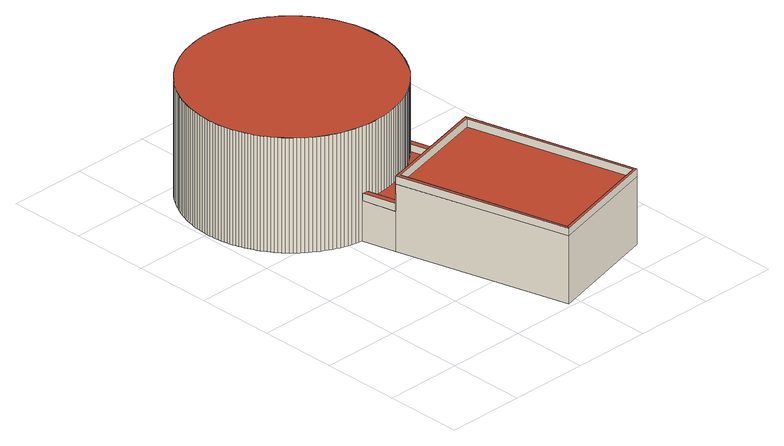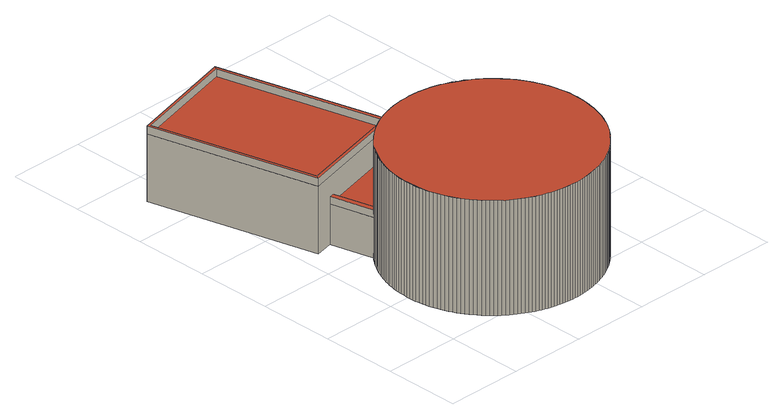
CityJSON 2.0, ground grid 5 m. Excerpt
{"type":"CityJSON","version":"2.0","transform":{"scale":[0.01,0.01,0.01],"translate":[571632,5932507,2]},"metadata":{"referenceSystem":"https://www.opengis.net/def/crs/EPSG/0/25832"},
"CityObjects":{
"building1":{"type":"Building","attributes":{"Grundfläche 2D":"238.468626","Grundhöhe NN":"2.942"},"children":["building1-1","building1-2","building1-3","building1-4"],"geometry":[{"type":"Solid","lod":"3","boundaries":[[[[0,1,2,3,4,5,6,7,8,9,10,11,12,13,14,15,16,17,18,19,20,21,22,23,24,25,26,27,28,29,30,31,32,33,34,35]],[[36,37,38,39,40]],[[41,42,43]],[[42,44,43]],[[45,42,41]],[[41,46,47,48,45]],[[49,50,44]],[[50,51,44]],[[52,51,50]],[[53,54,51]],[[55,56,54]],[[57,56,55]],[[58,59,56]],[[60,59,58]],[[61,62,59]],[[63,64,61]],[[64,62,61]],[[65,64,63]],[[66,62,64]],[[67,68,62]],[[69,70,68]],[[71,70,69]],[[72,70,71]],[[70,73,74,75]],[[76,74,73]],[[77,78,75]],[[78,79,75]],[[80,81,79]],[[81,82,83,84]],[[85,83,82]],[[86,87,84]],[[88,89,87]],[[89,90,91,92]],[[93,91,90]],[[94,95,92]],[[96,95,94]],[[97,98,99]],[[100,101,98]],[[101,102,98]],[[103,102,101]],[[104,105,102]],[[104,106,107,105]],[[108,109,105]],[[110,111,112]],[[110,113,114,111]],[[115,116,111]],[[116,117,111]],[[118,119,120,121]],[[121,122,118]],[[123,122,121]],[[124,125,126]],[[127,128,125]],[[129,128,127]],[[130,131,128]],[[131,132,128]],[[133,131,130]],[[134,135,132]],[[136,135,134]],[[137,135,136]],[[138,139,135]],[[139,140,135]],[[141,140,139]],[[142,143,140]],[[144,145,143]],[[145,146,147,148]],[[149,147,146]],[[150,151,148]],[[151,152,148]],[[152,153,154,155]],[[156,154,153]],[[157,158,155]],[[158,159,155]],[[160,161,159]],[[162,163,161]],[[161,163,164,165]],[[165,166,161]],[[167,164,163]],[[168,165,164]],[[169,170,166]],[[171,172,170]],[[173,174,175,172]],[[176,174,173]],[[177,178,174]],[[178,175,174]],[[179,175,178]],[[180,181,182]],[[181,183,182]],[[184,183,181]],[[185,186,183]],[[187,186,185]],[[188,189,186]],[[189,190,186]],[[191,190,189]],[[192,193,190]],[[194,195,196]],[[195,197,196]],[[197,198,196]],[[199,200,201,202,203,204,205,206,207,43,44,51,54,56,59,62,68,70,75,79,81,84,87,89,92,95,208,99,98,102,105,109,209,210,112,111,117,211,212,213,214,215,216,217,218,219,220,118,122,221,222,126,125,128,132,135,140,143,145,148,152,155,159,161,166,170,172,175,182,183,186,190,193,223,196,198,224,225,226,227,228,229]],[[230,231,228]],[[231,229,228]],[[232,231,230]],[[233,229,231]],[[31,30,234,235]],[[27,26,236,237]],[[43,207,238,239]],[[41,43,239,240]],[[46,41,240,241]],[[47,46,241,242]],[[48,47,242,243]],[[45,48,243,244]],[[42,45,244,245]],[[44,42,245,246]],[[49,44,246,247]],[[50,49,247,248]],[[225,10,9,226]],[[226,9,8,227]],[[227,8,7,228]],[[228,7,6,230]],[[230,6,5,232]],[[232,5,4,231]],[[231,4,3,233]],[[233,3,2,229]],[[229,2,1,199]],[[199,1,0,200]],[[200,0,35,201]],[[201,35,34,202]],[[203,202,34,33,249]],[[207,206,250,238]],[[32,251,204,203,249,33]],[[31,252,205,204,251,32]],[[205,252,31,235,250,206]],[[52,50,248,253]],[[51,52,253,254]],[[53,51,254,255]],[[54,53,255,256]],[[55,54,256,257]],[[57,55,257,258]],[[56,57,258,259]],[[58,56,259,260]],[[60,58,260,261]],[[59,60,261,262]],[[61,59,262,263]],[[63,61,263,264]],[[65,63,264,265]],[[64,65,265,266]],[[66,64,266,267]],[[62,66,267,268]],[[67,62,268,269]],[[68,67,269,270]],[[69,68,270,271]],[[71,69,271,272]],[[72,71,272,273]],[[70,72,273,274]],[[73,70,274,275]],[[76,73,275,276]],[[74,76,276,277]],[[75,74,277,278]],[[77,75,278,279]],[[78,77,279,280]],[[79,78,280,281]],[[80,79,281,282]],[[81,80,282,283]],[[82,81,283,284]],[[85,82,284,285]],[[83,85,285,286]],[[84,83,286,287]],[[86,84,287,288]],[[87,86,288,289]],[[88,87,289,290]],[[89,88,290,291]],[[90,89,291,292]],[[93,90,292,293]],[[91,93,293,294]],[[92,91,294,295]],[[94,92,295,296]],[[96,94,296,297]],[[95,96,297,298]],[[208,95,298,299]],[[99,208,299,300]],[[97,99,300,301]],[[98,97,301,302]],[[100,98,302,303]],[[101,100,303,304]],[[103,101,304,305]],[[102,103,305,306]],[[104,102,306,307]],[[106,104,307,308]],[[107,106,308,309]],[[105,107,309,310]],[[108,105,310,311]],[[109,108,311,312]],[[209,109,312,313]],[[210,209,313,314]],[[112,210,314,315]],[[110,112,315,316]],[[113,110,316,317]],[[114,113,317,318]],[[111,114,318,319]],[[115,111,319,320]],[[116,115,320,321]],[[117,116,321,322]],[[211,117,322,323]],[[212,211,323,324]],[[213,212,324,325]],[[214,213,325,326]],[[215,214,326,327]],[[216,215,327,328]],[[217,216,328,329]],[[218,217,329,330]],[[219,218,330,331]],[[220,219,331,332]],[[118,220,332,333]],[[119,118,333,334]],[[120,119,334,335]],[[121,120,335,336]],[[123,121,336,337]],[[122,123,337,338]],[[221,122,338,339]],[[222,221,339,340]],[[126,222,340,341]],[[124,126,341,342]],[[125,124,342,343]],[[127,125,343,344]],[[129,127,344,345]],[[128,129,345,346]],[[130,128,346,347]],[[133,130,347,348]],[[131,133,348,349]],[[132,131,349,350]],[[134,132,350,351]],[[136,134,351,352]],[[137,136,352,353]],[[135,137,353,354]],[[138,135,354,355]],[[139,138,355,356]],[[141,139,356,357]],[[140,141,357,358]],[[142,140,358,359]],[[143,142,359,360]],[[144,143,360,361]],[[145,144,361,362]],[[146,145,362,363]],[[149,146,363,364]],[[147,149,364,365]],[[148,147,365,366]],[[150,148,366,367]],[[151,150,367,368]],[[152,151,368,369]],[[153,152,369,370]],[[156,153,370,371]],[[154,156,371,372]],[[155,154,372,373]],[[157,155,373,374]],[[158,157,374,375]],[[159,158,375,376]],[[160,159,376,377]],[[161,160,377,378]],[[162,161,378,379]],[[163,162,379,380]],[[167,163,380,381]],[[164,167,381,382]],[[168,164,382,383]],[[165,168,383,384]],[[166,165,384,385]],[[169,166,385,386]],[[170,169,386,387]],[[171,170,387,388]],[[172,171,388,389]],[[173,172,389,390]],[[176,173,390,391]],[[174,176,391,392]],[[177,174,392,393]],[[178,177,393,394]],[[179,178,394,395]],[[175,179,395,396]],[[182,175,396,397]],[[180,182,397,398]],[[181,180,398,399]],[[184,181,399,400]],[[183,184,400,401]],[[185,183,401,236,26,402]],[[25,403,187,185,402,26]],[[24,23,188,186,187,403,25]],[[188,23,22,189]],[[189,22,21,191]],[[191,21,20,190]],[[190,20,19,192]],[[192,19,18,193]],[[193,18,17,223]],[[223,17,16,196]],[[196,16,15,194]],[[194,15,14,195]],[[195,14,13,197]],[[197,13,12,198]],[[198,12,11,224]],[[224,11,10,225]],[[30,29,28,27,404,38,37,36,405,234]],[[38,404,27,237,406,39]],[[40,39,406,407]],[[36,40,407,405]],[[401,400,399,398,397,396,395,394,393,392,391,390,389,388,387,386,385,384,383,382,381,380,379,378,377,376,375,374,373,372,371,370,369,368,367,366,365,364,363,362,361,360,359,358,357,356,355,354,353,352,351,350,349,348,347,346,345,344,343,342,341,340,339,338,337,336,335,334,333,332,331,330,329,328,327,326,325,324,323,322,321,320,319,318,317,316,315,314,313,312,311,310,309,308,307,306,305,304,303,302,301,300,299,298,297,296,295,294,293,292,291,290,289,288,287,286,285,284,283,282,281,280,279,278,277,276,275,274,273,272,271,270,269,268,267,266,265,264,263,262,261,260,259,258,257,256,255,254,253,248,247,246,245,244,243,242,241,240,239,238,250,235,234,405,407,406,237,236]]]],"semantics":{"surfaces":[{"type":"RoofSurface"},{"type":"WallSurface"},{"type":"GroundSurface"}],"values":[[0,0,0,0,0,0,0,0,0,0,0,0,0,0,0,0,0,0,0,0,0,0,0,0,0,0,0,0,0,0,0,0,0,0,0,0,0,0,0,0,0,0,0,0,0,0,0,0,0,0,0,0,0,0,0,0,0,0,0,0,0,0,0,0,0,0,0,0,0,0,0,0,0,0,0,0,0,0,0,0,0,0,0,0,0,0,0,0,0,0,0,0,0,0,0,0,0,0,0,0,0,0,1,1,1,1,1,1,1,1,1,1,1,1,1,1,1,1,1,1,1,1,1,1,1,1,1,1,1,1,1,1,1,1,1,1,1,1,1,1,1,1,1,1,1,1,1,1,1,1,1,1,1,1,1,1,1,1,1,1,1,1,1,1,1,1,1,1,1,1,1,1,1,1,1,1,1,1,1,1,1,1,1,1,1,1,1,1,1,1,1,1,1,1,1,1,1,1,1,1,1,1,1,1,1,1,1,1,1,1,1,1,1,1,1,1,1,1,1,1,1,1,1,1,1,1,1,1,1,1,1,1,1,1,1,1,1,1,1,1,1,1,1,1,1,1,1,1,1,1,1,1,1,1,1,1,1,1,1,1,1,1,1,1,1,1,1,1,1,1,1,1,1,1,1,1,1,1,1,1,1,1,1,1,1,1,1,1,1,1,1,1,1,1,1,1,1,1,1,1,2]]}}]},
"building1-1":{"type":"BuildingInstallation","parents":["building1"],"geometry":[{"type":"MultiSurface","lod":"3","boundaries":[[[402,404,408,409,403]],[[28,24,409,408]],[[24,25,403,409]],[[402,403,25,26]],[[26,27,404,402]],[[404,27,28,408]]],"semantics":{"surfaces":[{"type":"RoofSurface"},{"type":"WallSurface"}],"values":[0,1,1,1,1,1]}}]},
"building1-2":{"type":"BuildingInstallation","parents":["building1"],"geometry":[{"type":"MultiSurface","lod":"3","boundaries":[[[410,411,252,251,249]],[[30,31,252,411]],[[252,31,32,251]],[[251,32,33,249]],[[29,410,249,33]],[[29,30,411,410]]],"semantics":{"surfaces":[{"type":"RoofSurface"},{"type":"WallSurface"}],"values":[0,1,1,1,1,1]}}]},
"building1-3":{"type":"BuildingInstallation","parents":["building1"],"geometry":[{"type":"MultiSurface","lod":"3","boundaries":[[[412,413,414,415,416,417,418]],[[36,37,38,415,414,413]],[[38,39,416,415]],[[418,417,419,420]],[[420,421,412,418]]],"semantics":{"surfaces":[{"type":"RoofSurface"},{"type":"WallSurface"}],"values":[0,1,1,1,1]}}]},
"building1-4":{"type":"BuildingInstallation","parents":["building1"],"geometry":[{"type":"MultiSurface","lod":"3","boundaries":[[[416,422,413,412,423,417]],[[423,412,421,424]],[[424,419,417,423]],[[39,40,422,416]],[[40,36,413,422]]],"semantics":{"surfaces":[{"type":"RoofSurface"},{"type":"WallSurface"}],"values":[0,1,1,1,1]}}]}
},
"vertices":[
[1124,1483,360],[1108,1470,360],[1092,1458,360],[1075,1446,360],[1058,1434,360],[1040,1423,360],[1021,1412,360],[1002,1402,360],[983,1392,360],[963,1383,360],[942,1374,360],[921,1366,360],[899,1359,360],[878,1352,360],[855,1346,360],[832,1341,360],[809,1336,360],[786,1333,360],[763,1330,360],[739,1328,360],[715,1327,360],[691,1326,360],[667,1327,360],[643,1328,360],[631,1329,360],[619,1330,360],[595,1334,360],[647,1119,360],[682,1128,360],[1234,1265,360],[1265,1273,360],[1193,1550,360],[1181,1537,360],[1168,1523,360],[1154,1509,360],[1139,1496,360],[1385,1303,540],[682,1128,540],[647,1119,540],[936,24,540],[1666,214,540],[1239,1608,848],[1289,1691,848],[1228,1593,848],[1298,1709,848],[1280,1673,848],[1250,1623,848],[1260,1639,848],[1270,1656,848],[1307,1727,848],[1315,1746,848],[1329,1786,849],[1322,1766,849],[1335,1806,849],[1341,1827,849],[1346,1849,849],[1355,1892,849],[1351,1870,849],[1358,1915,849],[1361,1960,849],[1360,1937,849],[1362,1983,849],[1354,2101,849],[1362,2007,849],[1360,2054,849],[1361,2030,849],[1357,2077,849],[1350,2124,849],[1345,2147,849],[1339,2171,849],[1316,2239,849],[1332,2194,849],[1324,2217,849],[1307,2262,849],[1286,2305,850],[1274,2326,850],[1297,2283,850],[1262,2347,850],[1249,2367,850],[1235,2386,850],[1221,2405,850],[1206,2424,850],[1191,2441,850],[1159,2475,850],[1142,2490,850],[1175,2458,850],[1125,2505,850],[1108,2520,850],[1090,2533,850],[1072,2546,850],[1053,2558,850],[1016,2580,851],[998,2590,851],[1035,2569,851],[979,2599,851],[941,2616,851],[960,2608,851],[885,2635,851],[866,2640,851],[903,2629,851],[847,2645,851],[829,2649,851],[793,2655,851],[811,2653,851],[775,2658,851],[719,2662,851],[756,2660,851],[738,2661,851],[699,2663,851],[680,2663,851],[599,2656,851],[536,2644,851],[619,2659,851],[578,2653,851],[557,2649,851],[515,2638,851],[494,2632,851],[473,2625,851],[254,2497,851],[236,2481,851],[219,2465,851],[203,2447,851],[171,2411,851],[186,2429,851],[117,2331,851],[105,2310,851],[129,2352,851],[94,2289,851],[75,2246,851],[84,2267,851],[66,2224,851],[52,2179,851],[46,2157,851],[59,2202,851],[41,2135,851],[30,2068,851],[36,2112,851],[33,2090,851],[28,2046,851],[27,2024,851],[26,1981,851],[26,2002,851],[27,1960,851],[28,1939,851],[30,1918,850],[33,1898,850],[36,1878,850],[44,1839,850],[49,1821,850],[40,1858,850],[54,1802,850],[60,1784,850],[66,1767,850],[72,1750,850],[87,1716,850],[95,1699,850],[79,1733,850],[103,1682,850],[113,1665,850],[123,1648,850],[133,1631,850],[144,1614,850],[156,1598,850],[169,1581,850],[196,1549,849],[226,1518,849],[242,1503,849],[182,1565,850],[211,1533,849],[258,1488,849],[275,1474,849],[293,1460,849],[312,1446,849],[331,1434,849],[370,1410,849],[456,1370,849],[350,1421,849],[391,1399,849],[412,1388,849],[434,1379,849],[501,1355,849],[524,1348,849],[479,1362,849],[571,1338,849],[548,1342,849],[595,1334,849],[631,1329,849],[619,1330,849],[643,1328,849],[667,1327,848],[715,1327,848],[691,1326,848],[739,1328,848],[763,1330,848],[832,1341,848],[855,1346,848],[809,1336,848],[878,1352,848],[899,1359,848],[1108,1470,848],[1124,1483,848],[1139,1496,848],[1154,1509,848],[1168,1523,848],[1181,1537,848],[1193,1550,848],[1206,1564,848],[1217,1578,848],[922,2623,851],[660,2662,851],[640,2661,851],[452,2618,851],[431,2609,851],[411,2600,851],[390,2590,851],[370,2579,851],[350,2567,851],[330,2555,851],[310,2542,851],[291,2528,851],[272,2513,851],[156,2392,851],[143,2372,851],[786,1333,848],[921,1366,848],[942,1374,848],[963,1383,848],[983,1392,848],[1002,1402,848],[1092,1458,848],[1021,1412,848],[1058,1434,848],[1040,1423,848],[1075,1446,848],[1265,1273,94],[1193,1550,94],[595,1334,94],[647,1119,94],[1217,1578,94],[1228,1593,94],[1239,1608,94],[1250,1623,94],[1260,1639,94],[1270,1656,94],[1280,1673,94],[1289,1691,94],[1298,1709,94],[1307,1727,94],[1315,1746,94],[1168,1523,410],[1206,1564,94],[1181,1537,410],[1193,1550,410],[1322,1766,94],[1329,1786,94],[1335,1806,94],[1341,1827,94],[1346,1849,94],[1351,1870,94],[1355,1892,94],[1358,1915,94],[1360,1937,94],[1361,1960,94],[1362,1983,94],[1362,2007,94],[1361,2030,94],[1360,2054,94],[1357,2077,94],[1354,2101,94],[1350,2124,94],[1345,2147,94],[1339,2171,94],[1332,2194,94],[1324,2217,94],[1316,2239,94],[1307,2262,94],[1297,2283,94],[1286,2305,94],[1274,2326,94],[1262,2347,94],[1249,2367,94],[1235,2386,94],[1221,2405,94],[1206,2424,94],[1191,2441,94],[1175,2458,94],[1159,2475,94],[1142,2490,94],[1125,2505,94],[1108,2520,94],[1090,2533,94],[1072,2546,94],[1053,2558,94],[1035,2569,94],[1016,2580,94],[998,2590,94],[979,2599,94],[960,2608,94],[941,2616,94],[922,2623,94],[903,2629,94],[885,2635,94],[866,2640,94],[847,2645,94],[829,2649,94],[811,2653,94],[793,2655,94],[775,2658,94],[756,2660,94],[738,2661,94],[719,2662,94],[699,2663,94],[680,2663,94],[660,2662,94],[640,2661,94],[619,2659,94],[599,2656,94],[578,2653,94],[557,2649,94],[536,2644,94],[515,2638,94],[494,2632,94],[473,2625,94],[452,2618,94],[431,2609,94],[411,2600,94],[390,2590,94],[370,2579,94],[350,2567,94],[330,2555,94],[310,2542,94],[291,2528,94],[272,2513,94],[254,2497,94],[236,2481,94],[219,2465,94],[203,2447,94],[186,2429,94],[171,2411,94],[156,2392,94],[143,2372,94],[129,2352,94],[117,2331,94],[105,2310,94],[94,2289,94],[84,2267,94],[75,2246,94],[66,2224,94],[59,2202,94],[52,2179,94],[46,2157,94],[41,2135,94],[36,2112,94],[33,2090,94],[30,2068,94],[28,2046,94],[27,2024,94],[26,2002,94],[26,1981,94],[27,1960,94],[28,1939,94],[30,1918,94],[33,1898,94],[36,1878,94],[40,1858,94],[44,1839,94],[49,1821,94],[54,1802,94],[60,1784,94],[66,1767,94],[72,1750,94],[79,1733,94],[87,1716,94],[95,1699,94],[103,1682,94],[113,1665,94],[123,1648,94],[133,1631,94],[144,1614,94],[156,1598,94],[169,1581,94],[182,1565,94],[196,1549,94],[211,1533,94],[226,1518,94],[242,1503,94],[258,1488,94],[275,1474,94],[293,1460,94],[312,1446,94],[331,1434,94],[350,1421,94],[370,1410,94],[391,1399,94],[412,1388,94],[434,1379,94],[456,1370,94],[479,1362,94],[501,1355,94],[524,1348,94],[548,1342,94],[571,1338,94],[595,1334,410],[619,1330,410],[647,1119,410],[1385,1303,94],[936,24,94],[1666,214,94],
[682,1128,410],[631,1329,410],
[1234,1265,410],[1265,1273,410],
[1371,1277,591],[1385,1303,591],[682,1128,591],[647,1119,591],[936,24,591],[945,47,591],[676,1104,591],[945,47,540],[676,1104,540],[1371,1277,540],
[1666,214,591],[1644,227,591],[1644,227,540]
]}
